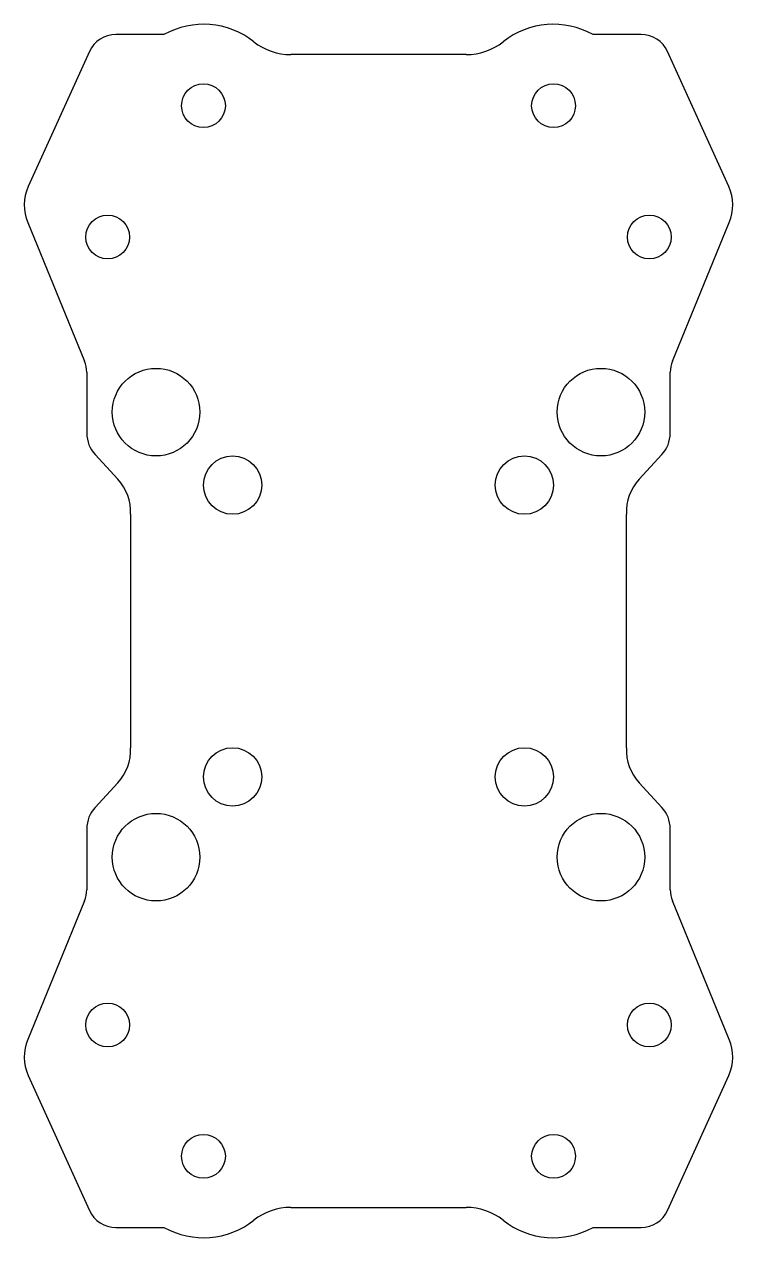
# Model space of a CAD drawing. Header units: millimetres. Extents: x -24.3 to 24.3, y -60.7 to 22.5.
import ezdxf

# ---------------------------------------------------------------- set-up
doc = ezdxf.new("R2010")
doc.units = ezdxf.units.MM

msp = doc.modelspace()

# ---------------------------------------------------------------- linework, layer by layer
at = {"layer": 'PROFILE'}
for p, q in [((-14.707, 21.779), (-17.999, 21.779)), ((17.999, 21.779), (14.707, 21.779)), ((-19.821, 20.604), (-24.014, 11.351)), ((0, 20.4), (-6, 20.4)), ((6, 20.4), (0, 20.4)), ((24.014, 11.351), (19.821, 20.604)), ((-24.044, 8.891), (-20.149, -0.61)), ((20.149, -0.61), (24.044, 8.891)), ((-20, -1.368), (-20, -5.556)), ((20, -5.556), (20, -1.368)), ((-19.419, -7.003), (-17.867, -8.692)), ((17.867, -8.692), (19.419, -7.003)), ((-17, -11.1), (-17, -19.1)), ((17, -19.1), (17, -11.1)), ((-17, -19.1), (-17, -27.1)), ((17, -27.1), (17, -19.1)), ((-17.867, -29.508), (-19.419, -31.197)), ((19.419, -31.197), (17.867, -29.508)), ((-20, -32.644), (-20, -36.832)), ((20, -36.832), (20, -32.644)), ((-20.149, -37.59), (-24.044, -47.091)), ((24.044, -47.091), (20.149, -37.59)), ((-24.014, -49.551), (-19.821, -58.804)), ((19.821, -58.804), (24.014, -49.551)), ((-6, -58.6), (0, -58.6)), ((0, -58.6), (6, -58.6)), ((-17.999, -59.979), (-14.707, -59.979)), ((14.707, -59.979), (17.999, -59.979))]:
    msp.add_line(p, q, dxfattribs=at)
for centre, radius in [((-12, 16.9), 1.5), ((12, 16.9), 1.5), ((-18.571, 7.9), 1.5), ((18.571, 7.9), 1.5), ((-15.25, -4.1), 3), ((15.25, -4.1), 3), ((-10, -9.1), 2), ((10, -9.1), 2), ((-10, -29.1), 2), ((10, -29.1), 2), ((-15.25, -34.6), 3), ((15.25, -34.6), 3), ((-18.571, -46.1), 1.5), ((18.571, -46.1), 1.5), ((-12, -55.1), 1.5), ((12, -55.1), 1.5)]:
    msp.add_circle(centre, radius, dxfattribs=at)
for centre, radius, start, end in [((-12, 16.9), 5.579, 51.77547, 119.02211), ((12, 16.9), 5.579, 60.97789, 128.22453), ((-17.999, 19.779), 2, 90, 155.62491), ((17.999, 19.779), 2, 24.37509, 90), ((-6, 24.518), 4.118, 231.77547, 270), ((6, 24.518), 4.118, 270, 308.22453), ((-21.223, 10.086), 3.063, 155.62491, 202.9627), ((21.223, 10.086), 3.063, -22.9627, 24.37509), ((-22, -1.368), 2, 0, 22.2884), ((22, -1.368), 2, 157.7116, 180), ((-17.908, -5.556), 2.092, 180, 223.75113), ((17.908, -5.556), 2.092, 316.24887, 360), ((-20.301, -10.928), 3.305, -2.98075, 42.58178), ((20.301, -10.928), 3.305, 137.41822, 182.98075), ((-20.301, -27.272), 3.305, -42.58178, 2.98075), ((20.301, -27.272), 3.305, 177.01925, 222.58178), ((-17.908, -32.644), 2.092, 136.24887, 180), ((17.908, -32.644), 2.092, 0, 43.75113), ((-22, -36.832), 2, 337.7116, 360), ((22, -36.832), 2, 180, 202.2884), ((-21.223, -48.286), 3.063, 157.0373, 204.37509), ((21.223, -48.286), 3.063, -24.37509, 22.9627), ((-17.999, -57.979), 2, 204.37509, 270), ((-6, -62.718), 4.118, 90, 128.22453), ((6, -62.718), 4.118, 51.77547, 90), ((17.999, -57.979), 2, 270, 335.62491), ((-12, -55.1), 5.579, 240.97789, 308.22453), ((12, -55.1), 5.579, 231.77547, 299.02211)]:
    msp.add_arc(centre, radius, start, end, dxfattribs=at)

doc.saveas('drawing.dxf')
